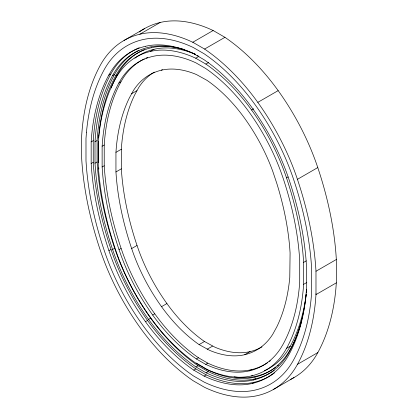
<?xml version="1.0" encoding="UTF-8"?>
<svg xmlns="http://www.w3.org/2000/svg" width="418" height="418" viewBox="0 0 418 418"><rect width="100%" height="100%" fill="white"/><g stroke="black" fill="none" stroke-linecap="round" stroke-linejoin="round"><path stroke-width="0.63" d="M274.49 372.893A159.039 91.824 60 0 1 254.499 382.204L252.404 383.41A141.195 81.52 60 0 1 208.133 377.909L204.115 376.111L193.759 370.134L189.741 367.291A141.195 81.52 60 0 1 145.469 321.672A159.054 91.829 60 0 1 108.926 250.664A259.155 149.623 60 0 1 91.641 170.157L91.161 163.506L91.161 141.88L91.626 135.761A258.977 149.519 60 0 1 108.764 75.141A159.039 91.824 60 0 1 145.307 46.335M254.499 382.198A141.195 81.52 60 0 1 210.228 376.702L206.21 374.899L195.854 368.922L191.836 366.084A141.195 81.52 60 0 1 147.564 320.46A159.054 91.829 60 0 1 111.021 249.457A259.155 149.623 60 0 1 93.731 168.95L93.256 162.294L93.256 140.667L93.721 134.549A258.977 149.519 60 0 1 110.859 73.929A159.039 91.824 60 0 1 132.835 50.865M274.234 370.358A156.578 90.403 60 0 1 255.591 378.765L253.496 379.972A138.729 80.094 60 0 1 209.993 374.57L206.111 372.83L195.953 366.962L192.071 364.219A138.729 80.094 60 0 1 148.573 319.394A156.598 90.413 60 0 1 112.588 249.483A256.683 148.197 60 0 1 95.471 169.745L95.001 163.213L95.001 141.759L95.456 135.756A256.5 148.092 60 0 1 112.432 75.715A156.578 90.403 60 0 1 148.406 47.354A138.729 80.094 60 0 1 191.904 52.757M255.586 378.765A138.729 80.094 60 0 1 212.088 373.363L208.206 371.623L198.048 365.755L194.166 363.012A138.729 80.094 60 0 1 150.668 318.187A156.598 90.413 60 0 1 114.684 248.271A256.683 148.197 60 0 1 97.566 168.538L97.096 162.006L97.096 140.552L97.551 134.544A256.5 148.092 60 0 1 114.527 74.503M98.82 135.422L98.225 143.776L98.225 164.917L98.674 171.218A252.111 145.558 60 0 0 115.488 249.53L117.573 255.482A151.969 87.738 60 0 0 150.428 317.424A134.173 77.466 60 0 0 192.499 360.776L196.131 363.346L205.933 369.005L209.564 370.63A134.173 77.466 60 0 0 251.636 375.855L252.702 375.239M102.133 146.227L102.556 140.673A246.364 142.24 60 0 1 118.853 83.01L120.859 79.598A146.436 84.546 60 0 1 152.518 56.467A128.645 74.273 60 0 1 192.855 61.472L195.927 62.846L205.656 68.468L208.984 70.82A128.645 74.273 60 0 1 249.321 112.39A146.436 84.546 60 0 1 280.98 172.075L282.986 177.802A246.364 142.24 60 0 1 299.283 254.285L299.706 260.325L299.706 281.894L299.345 286.659A246.364 142.24 60 0 1 283.049 344.322L281.042 347.734A146.436 84.546 60 0 1 249.384 370.865A128.645 74.273 60 0 1 209.047 365.854L205.713 364.365L196.35 358.957L193.017 356.601A128.645 74.273 60 0 1 152.685 315.036A146.436 84.546 60 0 1 121.027 255.351L119.01 249.593A246.568 142.355 60 0 1 102.567 173.005L102.133 166.981L102.133 146.227L104.228 145.015L104.652 139.46A246.364 142.24 60 0 1 120.948 81.797L122.955 78.385A146.436 84.546 60 0 1 141.2 60.537M262.002 346.903A129.862 74.974 60 0 1 250.11 351.59L244.723 354.699A112.076 64.706 60 0 1 209.58 350.336L199.099 344.599L196.674 342.885A112.076 64.706 60 0 1 161.531 306.666A129.862 74.974 60 0 1 133.457 253.736L131.644 248.569A229.957 132.767 60 0 1 116.319 177.154L115.943 171.955L115.943 152.345L116.308 147.538A229.905 132.736 60 0 1 129.376 97.869L133.295 90.727A129.862 74.974 60 0 1 161.364 70.214L162.44 69.592M250.11 351.59A112.076 64.706 60 0 1 214.967 347.227L204.486 341.49L202.061 339.771A112.076 64.706 60 0 1 166.918 303.557A129.862 74.974 60 0 1 138.844 250.628L137.031 245.455A229.957 132.767 60 0 1 121.706 174.045L121.33 168.841L121.33 149.236L121.695 144.429A229.905 132.736 60 0 1 134.763 94.755L138.677 87.613A129.862 74.974 60 0 1 154.31 72.105M98.669 137.977A251.918 145.448 60 0 1 115.331 79.012A152.032 87.775 60 0 1 150.261 51.466A134.173 77.466 60 0 1 192.332 56.696L195.708 58.206L205.875 64.079L209.507 66.645A134.173 77.466 60 0 1 251.573 109.997A152.032 87.775 60 0 1 286.508 177.869A251.918 145.448 60 0 1 303.17 256.082L303.614 262.394L303.614 284.339L303.233 289.355A251.918 145.448 60 0 1 286.565 348.319A152.032 87.775 60 0 1 251.636 375.86M306.619 289.256L306.446 291.576A256.5 148.092 60 0 1 306.326 292.825M316.039 293.807L315.533 300.532A272.458 157.304 60 0 1 297.491 364.313A172.43 99.552 60 0 1 257.875 395.527A154.618 89.269 60 0 1 204.648 387.376L193.231 380.782A154.618 89.269 60 0 1 139.999 327.472A172.43 99.552 60 0 1 100.383 250.518A272.614 157.393 60 0 1 81.672 158.495L81.672 135.939A272.458 157.304 60 0 1 100.221 65.433A172.43 99.552 60 0 1 139.837 34.224L160.188 22.473A154.618 89.269 60 0 1 208.666 28.497L213.154 30.509L224.936 37.312A154.618 89.269 60 0 1 278.163 90.622A172.43 99.552 60 0 1 317.779 167.576A272.458 157.304 60 0 1 336.328 259.505L336.328 282.85L335.879 288.781A272.458 157.304 60 0 1 317.842 352.567A172.43 99.552 60 0 1 290.291 379.523M124.036 40.441L144.382 28.696M108.764 75.141L110.859 73.929M150.266 51.471L154.007 49.314A134.173 77.466 60 0 1 195.488 54.293M112.432 75.715L114.527 74.503A156.578 90.403 60 0 1 138.975 50.285M98.826 135.427A254.687 147.042 60 0 1 115.676 75.81L117.322 74.859A154.78 89.363 60 0 1 144.367 49.601M118.853 83.01L120.948 81.797M213.154 30.509L192.802 42.255L204.585 49.058A154.618 89.269 60 0 1 257.812 102.368A172.43 99.552 60 0 1 297.433 179.327A272.458 157.304 60 0 1 315.982 271.251L315.982 294.596L336.328 282.85M204.585 49.058L224.936 37.312M131.498 93.778L136.885 90.669M195.708 58.206L198.911 56.357M205.875 64.079L208.545 62.533M91.161 141.88L93.256 140.667M95.001 141.759L97.096 140.552M91.161 163.506L93.256 162.294M95.001 163.213L97.096 162.006M115.943 152.345L121.33 149.236M102.133 166.981L104.228 165.768L104.228 145.015M115.943 171.955L121.33 168.841M257.812 102.368L278.163 90.622M251.573 109.997L253.71 108.764M108.926 250.664L111.021 249.457M112.588 249.483L114.684 248.271M119.01 249.593L121.105 248.386A246.568 142.355 60 0 1 104.662 171.798L104.228 165.768M131.644 248.569L137.031 245.455M286.508 177.869L288.112 176.945M297.433 179.327L317.779 167.576M161.531 306.666L166.918 303.557M152.685 315.036L154.775 313.824A128.645 74.273 60 0 0 195.112 355.394L198.445 357.751L207.809 363.153L211.142 364.648A128.645 74.273 60 0 0 251.479 369.653A146.436 84.546 60 0 0 267.436 362.808M148.573 319.394L150.668 318.187M145.469 321.672L147.564 320.46M303.614 262.394L306.289 260.853M315.982 271.251L336.328 259.505M199.099 344.599L204.486 341.49M303.614 284.339L306.822 282.49M207.156 349.249L212.543 346.141M196.35 358.957L198.445 357.751M195.953 366.962L198.048 365.755M193.759 370.134L195.854 368.922M205.713 364.365L207.809 363.153M206.111 372.83L208.206 371.623M204.115 376.111L206.21 374.899M286.565 348.319L290.306 346.156A251.918 145.448 60 0 0 306.175 294.491M249.384 370.865L251.479 369.653M196.225 362.986L208.138 370.108L211.921 371.801A136.926 79.054 60 0 0 254.855 377.135L256.5 376.184A154.78 89.363 60 0 0 275.441 367.506M297.491 364.313L317.842 352.567M273.675 389.304L294.026 377.558M193.064 42.375L188.314 40.243A154.618 89.269 60 0 0 139.837 34.224M192.421 52.992L195.525 54.382M197.186 55.343L198.294 55.981M121.105 248.386L123.117 254.139A146.436 84.546 60 0 0 154.775 313.829M98.742 167.832L98.831 169.118M98.371 141.352L98.371 162.68M139.319 31.967A172.43 99.552 60 0 1 160.188 22.473M145.307 46.341A141.195 81.52 60 0 1 189.579 51.837L193.335 53.52L204.057 59.711L208.075 62.548A141.195 81.52 60 0 1 252.347 108.173A159.039 91.824 60 0 1 288.885 179.165A258.977 149.519 60 0 1 306.023 259.578L306.488 266.229L306.488 288.66L306.086 293.99A258.977 149.519 60 0 1 288.948 354.61A159.039 91.824 60 0 1 252.404 383.41M244.723 354.699A129.862 74.974 60 0 0 272.797 334.186L276.716 327.043A229.905 132.736 60 0 0 289.779 277.374L290.087 252.921L289.721 247.691A229.905 132.736 60 0 0 276.653 182.932L272.74 171.265A129.862 74.974 60 0 0 244.666 118.336A112.076 64.706 60 0 0 209.522 82.121L207.093 80.408L196.507 74.576A112.076 64.706 60 0 0 161.364 70.214M270.362 360.724A146.436 84.546 60 0 1 269.401 361.445M141.718 60.244A146.436 84.546 60 0 1 144.372 58.865M146.002 58.118A146.436 84.546 60 0 1 147.669 57.428M115.676 75.81A154.78 89.363 60 0 1 151.238 47.772M151.238 47.777A136.926 79.054 60 0 1 177.096 47.741M177.671 47.861A136.926 79.054 60 0 1 184.662 49.653M301.54 321.369A254.687 147.042 60 0 1 290.416 349.103A154.78 89.363 60 0 1 254.855 377.14M253.496 379.978A156.578 90.403 60 0 0 289.47 351.616A256.5 148.092 60 0 0 305.783 297.778M306.201 294.073A256.5 148.092 60 0 1 305.856 297.167M133.399 50.547A159.039 91.824 60 0 1 139.251 47.73M256.5 376.184A136.926 79.054 60 0 1 234.07 376.827M278.435 365.149A154.78 89.363 60 0 1 277.453 365.959M111.115 88.052A254.687 147.042 60 0 1 117.322 74.859M134.899 58.206A152.032 87.775 60 0 1 154.002 49.308M306.603 290.865A251.918 145.448 60 0 1 306.399 292.684M290.306 346.156A152.032 87.775 60 0 1 264.312 370.729M86.479 132.192L85.988 138.64L85.988 160.773L86.489 167.79A266.491 153.861 60 0 0 104.27 250.586A166.348 96.041 60 0 0 142.486 324.833A148.51 85.742 60 0 0 189.056 372.819L193.471 375.939L204.407 382.251L208.822 384.231A148.51 85.742 60 0 0 255.388 390.015A166.343 96.035 60 0 0 293.603 359.898A266.323 153.761 60 0 0 311.232 297.553L311.661 291.895L311.661 268.967L311.175 261.955A266.323 153.761 60 0 0 293.546 179.254A166.343 96.035 60 0 0 255.325 105.007A148.51 85.742 60 0 0 208.76 57.026L204.345 53.901L193.043 47.38L188.889 45.52A148.51 85.742 60 0 0 142.324 39.736A166.343 96.035 60 0 0 104.108 69.848A266.323 153.761 60 0 0 86.479 132.192"/></g></svg>
